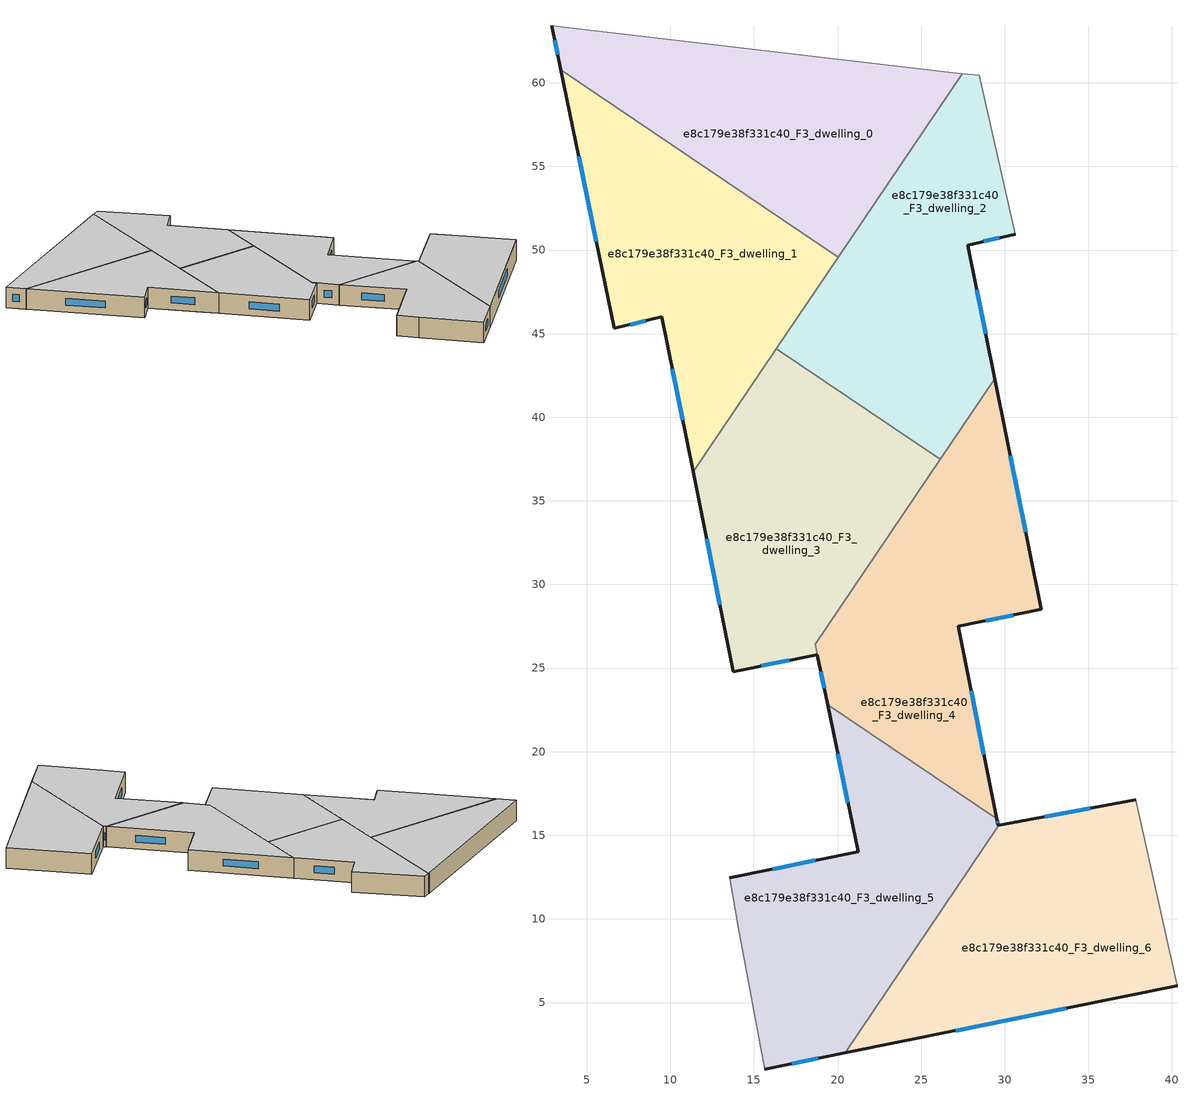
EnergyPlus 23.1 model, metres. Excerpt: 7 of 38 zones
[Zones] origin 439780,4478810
e8c179e38f331c40_F3_dwelling_0
 floor to e8c179e38f331c40_F2_dwelling_0 (EU_floor_Construction): 25.8,60.75 18.85,50.47 3.42,60.9 2.89,63.41 z9
 floor to e8c179e38f331c40_F2_dwelling_2 (EU_floor_Construction): 27.47,60.56 20.04,49.57 18.81,50.4 25.8,60.75 27.17,60.59 z9
 floor to e8c179e38f331c40_F2_dwelling_1 (EU_floor_Construction): 18.85,50.47 18.81,50.4 3.44,60.79 3.42,60.9 z9
 wall outside (EU_wall_Construction): 2.89,63.41 3.44,60.79 z9:12
 wall adiabatic (EU_wall_Construction): 27.47,60.56 27.17,60.59 2.89,63.41 z9:12
 wall to e8c179e38f331c40_F3_dwelling_1 (EU_wall_Construction): 3.44,60.79 20.04,49.57 z9:12
 wall to e8c179e38f331c40_F3_dwelling_2 (EU_wall_Construction): 20.04,49.57 27.47,60.56 z9:12
 window (EU_Window_Construction): 3.08,62.54 3.26,61.67 z10:11
 ceiling to e8c179e38f331c40_F4_dwelling_0 (EU_floor_Construction): 20.04,49.57 27.47,60.56 27.17,60.59 2.89,63.41 3.44,60.79 z12
e8c179e38f331c40_F3_dwelling_1
 floor to e8c179e38f331c40_F2_dwelling_1 (EU_floor_Construction): 18.81,50.4 10.95,38.77 9.49,46 6.65,45.32 3.44,60.79 z9
 floor to e8c179e38f331c40_F2_dwelling_3 (EU_floor_Construction): 17.67,46.06 13.61,40.06 12.38,40.89 16.44,46.89 z9
 floor to e8c179e38f331c40_F2_dwelling_2 (EU_floor_Construction): 20.04,49.57 17.67,46.06 16.44,46.89 18.81,50.4 z9
 floor to e8c179e38f331c40_F2_dwelling_4 (EU_floor_Construction): 13.61,40.06 11.36,36.73 10.95,38.77 12.38,40.89 z9
 wall outside (EU_wall_Construction): 3.44,60.79 6.65,45.32 9.49,46 11.36,36.73 z9:12
 wall to e8c179e38f331c40_F3_dwelling_3 (EU_wall_Construction): 11.36,36.73 16.35,44.11 z9:12
 wall to e8c179e38f331c40_F3_dwelling_2 (EU_wall_Construction): 16.35,44.11 20.04,49.57 z9:12
 window (EU_Window_Construction): 10.12,42.9 10.74,39.83 / 7.6,45.55 8.54,45.77 / 4.51,55.62 5.58,50.49 z10:11
 ceiling to e8c179e38f331c40_F4_dwelling_1 (EU_floor_Construction): 11.36,36.73 20.04,49.57 3.44,60.79 6.65,45.32 9.49,46 z12
e8c179e38f331c40_F3_dwelling_2
 floor to e8c179e38f331c40_F2_dwelling_2 (EU_floor_Construction): 28.47,60.45 30.63,50.96 27.8,50.3 28.44,47.11 24.57,41.39 17.67,46.06 27.47,60.56 z9
 floor to e8c179e38f331c40_F2_dwelling_3 (EU_floor_Construction): 28.44,47.11 29.4,42.31 26.14,37.49 16.35,44.11 17.67,46.06 24.57,41.39 z9
 wall outside (EU_wall_Construction): 29.4,42.31 27.8,50.3 30.63,50.96 z9:12
 wall adiabatic (EU_wall_Construction): 30.63,50.96 28.47,60.45 27.47,60.56 z9:12
 wall to e8c179e38f331c40_F3_dwelling_3 (EU_wall_Construction): 16.35,44.11 26.14,37.49 z9:12
 wall to e8c179e38f331c40_F3_dwelling_4 (EU_wall_Construction): 26.14,37.49 29.4,42.31 z9:12
 window (EU_Window_Construction): 28.75,50.52 29.69,50.74 / 28.87,44.98 28.34,47.63 z10:11
 ceiling to e8c179e38f331c40_F4_dwelling_2 (EU_floor_Construction): 26.14,37.49 29.4,42.31 27.8,50.3 30.63,50.96 28.47,60.45 27.47,60.56 16.35,44.11 z12
e8c179e38f331c40_F3_dwelling_3
 floor to e8c179e38f331c40_F2_dwelling_3 (EU_floor_Construction): 26.14,37.49 23.41,33.44 13.61,40.06 16.35,44.11 z9
 floor to e8c179e38f331c40_F2_dwelling_4 (EU_floor_Construction): 23.41,33.44 18.66,26.42 18.79,25.79 13.77,24.79 11.36,36.73 13.61,40.06 z9
 wall outside (EU_wall_Construction): 11.36,36.73 13.77,24.79 18.79,25.79 z9:12
 wall to e8c179e38f331c40_F3_dwelling_4 (EU_wall_Construction): 18.79,25.79 18.66,26.42 26.14,37.49 z9:12
 window (EU_Window_Construction): 12.17,32.74 12.96,28.78 / 15.45,25.13 17.11,25.45 z10:11
 ceiling to e8c179e38f331c40_F4_dwelling_3 (EU_floor_Construction): 18.79,25.79 18.66,26.42 26.14,37.49 16.35,44.11 11.36,36.73 13.77,24.79 z12
e8c179e38f331c40_F3_dwelling_4
 floor to e8c179e38f331c40_F2_dwelling_4 (EU_floor_Construction): 26.06,31.65 19.88,22.5 19.41,22.81 18.66,26.42 23.41,33.44 z9
 floor to e8c179e38f331c40_F2_dwelling_5 (EU_floor_Construction): 30.29,37.9 32.17,28.51 27.22,27.51 29.52,15.98 19.88,22.5 z9
 floor to e8c179e38f331c40_F2_dwelling_3 (EU_floor_Construction): 29.4,42.31 30.29,37.9 26.06,31.65 23.41,33.44 z9
 wall outside (EU_wall_Construction): 29.52,15.98 27.22,27.51 32.17,28.51 29.4,42.31 / 18.8,25.78 19.41,22.81 z9:12; 18.79,25.79,12 18.79,25.79,9 18.8,25.78,9
 wall to e8c179e38f331c40_F3_dwelling_5 (EU_wall_Construction): 19.41,22.81 29.52,15.98 z9:12
 window (EU_Window_Construction): 31.25,33.12 30.33,37.7 / 28.88,27.84 30.52,28.17 / 28.75,19.83 27.99,23.65 / 19,24.79 19.2,23.8 z10:11
 ceiling to e8c179e38f331c40_F4_dwelling_4 (EU_floor_Construction): 29.52,15.98 27.22,27.51 32.17,28.51 29.4,42.31 18.66,26.42 19.41,22.81 z12
e8c179e38f331c40_F3_dwelling_5
 floor to e8c179e38f331c40_F2_dwelling_5 (EU_floor_Construction): 29.52,15.98 29.6,15.59 29.65,15.59 27.9,13 20.39,18.08 19.57,22.04 19.88,22.5 z9
 floor to e8c179e38f331c40_F2_dwelling_6 (EU_floor_Construction): 27.9,13 20.45,1.98 15.65,1.01 14.07,9.5 13.57,12.45 21.23,14.02 20.39,18.08 z9
 floor to e8c179e38f331c40_F2_dwelling_4 (EU_floor_Construction): 19.88,22.5 19.57,22.04 19.41,22.81 z9
 wall outside (EU_wall_Construction): 29.65,15.59 29.6,15.59 29.52,15.98 / 15.65,1.01 20.45,1.98 / 19.41,22.81 21.23,14.02 13.57,12.45 z9:12
 wall to e8c179e38f331c40_F3_dwelling_6 (EU_wall_Construction): 20.45,1.98 29.65,15.59 z9:12
 wall adiabatic (EU_wall_Construction): 13.57,12.45 14.07,9.5 15.65,1.01 z9:12
 window (EU_Window_Construction): 29.57,15.72 29.55,15.85 / 17.25,1.34 18.84,1.66 / 18.67,13.5 16.13,12.98 / 20.02,19.87 20.62,16.96 z10:11
 ceiling to e8c179e38f331c40_F4_dwelling_5 (EU_floor_Construction): 20.45,1.98 29.65,15.59 29.6,15.59 29.52,15.98 19.41,22.81 21.23,14.02 13.57,12.45 14.07,9.5 15.65,1.01 z12
e8c179e38f331c40_F3_dwelling_6
 floor to e8c179e38f331c40_F2_dwelling_6 (EU_floor_Construction): 28.93,12.3 22.2,2.34 20.45,1.98 27.9,13 z9
 floor to e8c179e38f331c40_F2_dwelling_7 (EU_floor_Construction): 37.84,17.14 40.3,6 22.2,2.34 31.38,15.92 z9
 floor to e8c179e38f331c40_F2_dwelling_5 (EU_floor_Construction): 31.38,15.92 28.93,12.3 27.9,13 29.65,15.59 z9
 wall outside (EU_wall_Construction): 37.84,17.14 29.65,15.59 / 20.45,1.98 40.3,6 z9:12
 wall adiabatic (EU_wall_Construction): 40.3,6 37.84,17.14 z9:12
 window (EU_Window_Construction): 35.1,16.62 32.39,16.11 / 27.08,3.33 33.66,4.66 z10:11
 ceiling to e8c179e38f331c40_F4_dwelling_6 (EU_floor_Construction): 40.3,6 37.84,17.14 29.65,15.59 20.45,1.98 z12
[Building]
EU S2 Campaign: North Axis=0; Terrain=City; Solar Distribution=FullExterior
[Site:Location]
Madrid: Latitude=40.5; Longitude=-3.5; Time Zone=1; Elevation=609
[SizingPeriod:WeatherFileDays]
AnnualSizingPeriod: Begin Month=1; Begin Day of Month=1; End Month=12; End Day of Month=31; Day of Week for Start Day=Monday; Use Weather File Daylight Saving Period=No; Use Weather File Rain and Snow Indicators=No
[MATERIAL]
EU_InternalMass_Material: Roughness=MediumRough; Thickness=0.1; Conductivity=1; Density=1800; Specific Heat=900; Thermal Absorptance=0.9; Solar Absorptance=0.7; Visible Absorptance=0.7
[MATERIAL:NOMASS] Roughness=MediumRough; Thermal Absorptance=0.9; Solar Absorptance=0.7; Visible Absorptance=0.7
Name | Thermal Resistance
EU_wall_NoMass | 0.459673
EU_floor_NoMass | 0.788942
[WINDOWMATERIAL:SIMPLEGLAZINGSYSTEM]
EU_Window_SimpleGlazing: UFactor=4.26103; Solar Heat Gain Coefficient=0.85; Visible Transmittance=0.85
[CONSTRUCTION]
EU_wall_Construction: EU_wall_NoMass
EU_floor_Construction: EU_floor_NoMass
EU_InternalMass_Construction: EU_InternalMass_Material
EU_Window_Construction: EU_Window_SimpleGlazing
[ZONE] Type=1; Multiplier=1; Ceiling Height=autocalculate; Floor Area=autocalculate; Part of Total Floor Area=Yes
Name | Volume
e8c179e38f331c40_F3_dwelling_0 | 492.571
e8c179e38f331c40_F3_dwelling_1 | 492.543
e8c179e38f331c40_F3_dwelling_2 | 492.549
e8c179e38f331c40_F3_dwelling_3 | 493.211
e8c179e38f331c40_F3_dwelling_4 | 491.951
e8c179e38f331c40_F3_dwelling_5 | 492.572
e8c179e38f331c40_F3_dwelling_6 | 492.578
[INTERNALMASS] Construction=EU_InternalMass_Construction
Name | Zone or ZoneList | Surface Area
e8c179e38f331c40_F3_dwelling_0_EU_InternalMass | e8c179e38f331c40_F3_dwelling_0 | 164.194
e8c179e38f331c40_F3_dwelling_1_EU_InternalMass | e8c179e38f331c40_F3_dwelling_1 | 164.182
e8c179e38f331c40_F3_dwelling_2_EU_InternalMass | e8c179e38f331c40_F3_dwelling_2 | 164.183
e8c179e38f331c40_F3_dwelling_3_EU_InternalMass | e8c179e38f331c40_F3_dwelling_3 | 164.403
e8c179e38f331c40_F3_dwelling_4_EU_InternalMass | e8c179e38f331c40_F3_dwelling_4 | 163.98
e8c179e38f331c40_F3_dwelling_5_EU_InternalMass | e8c179e38f331c40_F3_dwelling_5 | 164.19
e8c179e38f331c40_F3_dwelling_6_EU_InternalMass | e8c179e38f331c40_F3_dwelling_6 | 164.193
[OTHEREQUIPMENT] Fuel Type=Electricity; Design Level Calculation Method=Watts/Area; Power per Zone Floor Area=1; Fraction Latent=0; Fraction Radiant=0; Fraction Lost=0; Carbon Dioxide Generation Rate=0; EndUse Subcategory=EU_Step8_InternalGains
Name | Zone or ZoneList or Space or SpaceList | Schedule
EU_Step8_InternalGain_e8c179e38f331c40_F3_dwelling_0_f000 | e8c179e38f331c40_F3_dwelling_0 | EU_Step8_GainSchedule_e8c179e38f331c40_F3_dwelling_0_f000
EU_Step8_InternalGain_e8c179e38f331c40_F3_dwelling_1_f000 | e8c179e38f331c40_F3_dwelling_1 | EU_Step8_GainSchedule_e8c179e38f331c40_F3_dwelling_1_f000
EU_Step8_InternalGain_e8c179e38f331c40_F3_dwelling_2_f000 | e8c179e38f331c40_F3_dwelling_2 | EU_Step8_GainSchedule_e8c179e38f331c40_F3_dwelling_2_f000
EU_Step8_InternalGain_e8c179e38f331c40_F3_dwelling_3_f000 | e8c179e38f331c40_F3_dwelling_3 | EU_Step8_GainSchedule_e8c179e38f331c40_F3_dwelling_3_f000
EU_Step8_InternalGain_e8c179e38f331c40_F3_dwelling_4_f000 | e8c179e38f331c40_F3_dwelling_4 | EU_Step8_GainSchedule_e8c179e38f331c40_F3_dwelling_4_f000
EU_Step8_InternalGain_e8c179e38f331c40_F3_dwelling_5_f000 | e8c179e38f331c40_F3_dwelling_5 | EU_Step8_GainSchedule_e8c179e38f331c40_F3_dwelling_5_f000
EU_Step8_InternalGain_e8c179e38f331c40_F3_dwelling_6_f000 | e8c179e38f331c40_F3_dwelling_6 | EU_Step8_GainSchedule_e8c179e38f331c40_F3_dwelling_6_f000
[ZONEVENTILATION:DESIGNFLOWRATE] Schedule=EU_AlwaysOn; Design Flow Rate Calculation Method=AirChanges/Hour; Air Changes per Hour=0.719161; Ventilation Type=Natural; Fan Pressure Rise=0; Fan Total Efficiency=1; Constant Term Coefficient=1; Temperature Term Coefficient=0; Velocity Term Coefficient=0; Velocity Squared Term Coefficient=0; Minimum Indoor Temperature=-100; Maximum Indoor Temperature=100; Delta Temperature=-100; Minimum Outdoor Temperature=-100; Maximum Outdoor Temperature=100; Maximum Wind Speed=40
Name | Zone or ZoneList or Space or SpaceList
EU_ConstantAir_e8c179e38f331c40_F3_dwelling_0 | e8c179e38f331c40_F3_dwelling_0
EU_ConstantAir_e8c179e38f331c40_F3_dwelling_1 | e8c179e38f331c40_F3_dwelling_1
EU_ConstantAir_e8c179e38f331c40_F3_dwelling_2 | e8c179e38f331c40_F3_dwelling_2
EU_ConstantAir_e8c179e38f331c40_F3_dwelling_3 | e8c179e38f331c40_F3_dwelling_3
EU_ConstantAir_e8c179e38f331c40_F3_dwelling_4 | e8c179e38f331c40_F3_dwelling_4
EU_ConstantAir_e8c179e38f331c40_F3_dwelling_5 | e8c179e38f331c40_F3_dwelling_5
EU_ConstantAir_e8c179e38f331c40_F3_dwelling_6 | e8c179e38f331c40_F3_dwelling_6
[HVACTEMPLATE:ZONE:IDEALLOADSAIRSYSTEM] System Availability Schedule=EU_AlwaysOn; Maximum Heating Supply Air Temperature=50; Minimum Cooling Supply Air Temperature=13; Maximum Heating Supply Air Humidity Ratio=0.0156; Minimum Cooling Supply Air Humidity Ratio=0.0077; Heating Limit=NoLimit; Cooling Limit=NoLimit; Heating Availability Schedule=EU_AlwaysOn; Cooling Availability Schedule=EU_CoolingOff; Dehumidification Control Type=ConstantSensibleHeatRatio; Cooling Sensible Heat Ratio=0.7; Dehumidification Setpoint=60; Humidification Control Type=None; Humidification Setpoint=30; Outdoor Air Method=None; Outdoor Air Flow Rate per Person=0.00944; Outdoor Air Flow Rate per Zone Floor Area=0; Outdoor Air Flow Rate per Zone=0; Demand Controlled Ventilation Type=None; Outdoor Air Economizer Type=NoEconomizer; Heat Recovery Type=None; Sensible Heat Recovery Effectiveness=0.7; Latent Heat Recovery Effectiveness=0.65
Name | Template Thermostat
e8c179e38f331c40_F3_dwelling_0 | EU_HeatOnly_e8c179e38f331c40_F3_dwelling_0
e8c179e38f331c40_F3_dwelling_1 | EU_HeatOnly_e8c179e38f331c40_F3_dwelling_1
e8c179e38f331c40_F3_dwelling_2 | EU_HeatOnly_e8c179e38f331c40_F3_dwelling_2
e8c179e38f331c40_F3_dwelling_3 | EU_HeatOnly_e8c179e38f331c40_F3_dwelling_3
e8c179e38f331c40_F3_dwelling_4 | EU_HeatOnly_e8c179e38f331c40_F3_dwelling_4
e8c179e38f331c40_F3_dwelling_5 | EU_HeatOnly_e8c179e38f331c40_F3_dwelling_5
e8c179e38f331c40_F3_dwelling_6 | EU_HeatOnly_e8c179e38f331c40_F3_dwelling_6
[SIZING:ZONE] Zone Cooling Design Supply Air Temperature Input Method=SupplyAirTemperature; Zone Cooling Design Supply Air Temperature=13; Zone Heating Design Supply Air Temperature Input Method=SupplyAirTemperature; Zone Heating Design Supply Air Temperature=50; Zone Cooling Design Supply Air Humidity Ratio=0.008; Zone Heating Design Supply Air Humidity Ratio=0.008; Cooling Design Air Flow Method=DesignDay; Cooling Design Air Flow Rate=0; Cooling Minimum Air Flow per Zone Floor Area=0.000762; Cooling Minimum Air Flow=0; Cooling Minimum Air Flow Fraction=0.2; Heating Design Air Flow Method=DesignDay; Heating Design Air Flow Rate=0; Heating Maximum Air Flow per Zone Floor Area=0.002032; Heating Maximum Air Flow=0.141576; Heating Maximum Air Flow Fraction=0.3; Account for Dedicated Outdoor Air System=No; Dedicated Outdoor Air System Control Strategy=NeutralSupplyAir; Dedicated Outdoor Air Low Setpoint Temperature for Design=autosize; Dedicated Outdoor Air High Setpoint Temperature for Design=autosize; Zone Load Sizing Method=Sensible Load Only No Latent Load; Zone Latent Cooling Design Supply Air Humidity Ratio Input Method=HumidityRatioDifference; Zone Cooling Design Supply Air Humidity Ratio Difference=0.005; Zone Latent Heating Design Supply Air Humidity Ratio Input Method=HumidityRatioDifference; Zone Humidification Design Supply Air Humidity Ratio Difference=0.005
e8c179e38f331c40_F3_dwelling_0; e8c179e38f331c40_F3_dwelling_1; e8c179e38f331c40_F3_dwelling_2; e8c179e38f331c40_F3_dwelling_3; e8c179e38f331c40_F3_dwelling_4; e8c179e38f331c40_F3_dwelling_5; e8c179e38f331c40_F3_dwelling_6
[SCHEDULE:CONSTANT]
Name | Hourly Value
EU_AlwaysOn | 1
EU_CoolingOff | 0
[SCHEDULE:FILE] Column Number=1; Rows to Skip at Top=0; Number of Hours of Data=8760; Column Separator=Comma; Interpolate to Timestep=No; Minutes per Item=60; Adjust Schedule for Daylight Savings=Yes
Name | File
EU_Step8_GainSchedule_e8c179e38f331c40_F3_dwelling_0_f000 | ../../schedules/e8c179e38f331c40/e8c179e38f331c40_F3_dwelling_0_f000_gain.csv
EU_Step8_GainSchedule_e8c179e38f331c40_F3_dwelling_1_f000 | ../../schedules/e8c179e38f331c40/e8c179e38f331c40_F3_dwelling_1_f000_gain.csv
EU_Step8_GainSchedule_e8c179e38f331c40_F3_dwelling_2_f000 | ../../schedules/e8c179e38f331c40/e8c179e38f331c40_F3_dwelling_2_f000_gain.csv
EU_Step8_GainSchedule_e8c179e38f331c40_F3_dwelling_3_f000 | ../../schedules/e8c179e38f331c40/e8c179e38f331c40_F3_dwelling_3_f000_gain.csv
EU_Step8_GainSchedule_e8c179e38f331c40_F3_dwelling_4_f000 | ../../schedules/e8c179e38f331c40/e8c179e38f331c40_F3_dwelling_4_f000_gain.csv
EU_Step8_GainSchedule_e8c179e38f331c40_F3_dwelling_5_f000 | ../../schedules/e8c179e38f331c40/e8c179e38f331c40_F3_dwelling_5_f000_gain.csv
EU_Step8_GainSchedule_e8c179e38f331c40_F3_dwelling_6_f000 | ../../schedules/e8c179e38f331c40/e8c179e38f331c40_F3_dwelling_6_f000_gain.csv
